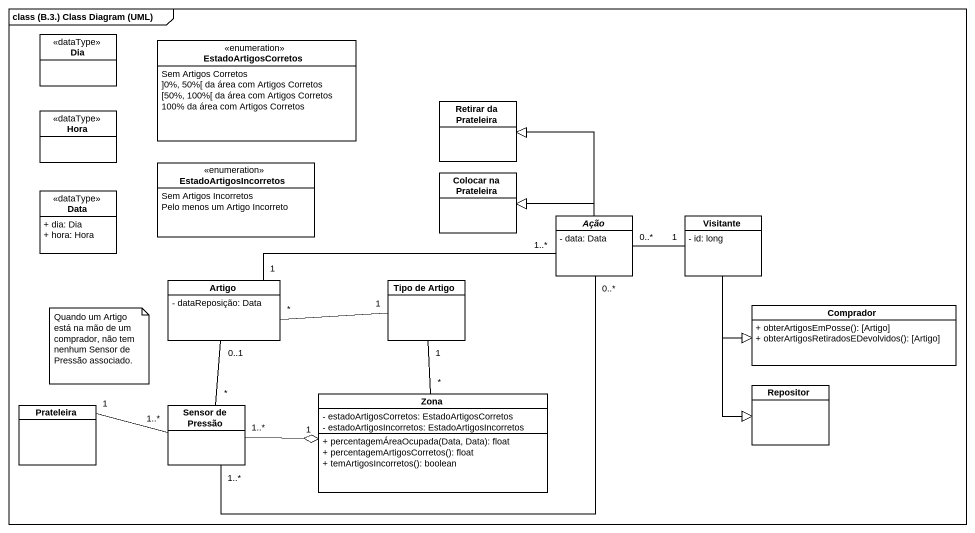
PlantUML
@startuml
mainframe class (B.3.) Class Diagram (UML)
hide circle
hide empty members
skinparam classAttributeIconSize 0
class Dia <<dataType>>
enum EstadoArtigosCorretos {
  Sem Artigos Corretos
  ]0%, 50%[ da área com Artigos Corretos
  [50%, 100%[ da área com Artigos Corretos
  100% da área com Artigos Corretos
}
class Hora <<dataType>>
class "Retirar da Prateleira" as Retirar_da_Prateleira
enum EstadoArtigosIncorretos {
  Sem Artigos Incorretos
  Pelo menos um Artigo Incorreto
}
class Data <<dataType>> {
  + dia: Dia
  + hora: Hora
}
class "Colocar na Prateleira" as Colocar_na_Prateleira
abstract class Ação {
  - data: Data
}
class Visitante {
  - id: long
}
class Artigo {
  - dataReposição: Data
}
class "Tipo de Artigo" as Tipo_de_Artigo
class Comprador {
  + obterArtigosEmPosse(): [Artigo]
  + obterArtigosRetiradosEDevolvidos(): [Artigo]
}
class Zona {
  - estadoArtigosCorretos: EstadoArtigosCorretos
  - estadoArtigosIncorretos: EstadoArtigosIncorretos
  + percentagemÁreaOcupada(Data, Data): float
  + percentagemArtigosCorretos(): float
  + temArtigosIncorretos(): boolean
}
class Repositor
class Prateleira
class "Sensor de Pressão" as Sensor_de_Pressão
Ação -up-|> Retirar_da_Prateleira
Ação -left-|> Colocar_na_Prateleira
Ação "0..*" -right- "1" Visitante
Ação "1..*" -left- "1" Artigo
Ação "0..*" -left- "1..*" Sensor_de_Pressão
Visitante --|> Comprador
Visitante --|> Repositor
Artigo "*" -right- "1" Tipo_de_Artigo
Zona "*" -up- "1" Tipo_de_Artigo
Prateleira "1" -right- "1..*" Sensor_de_Pressão
Sensor_de_Pressão "*" -up- "0..1" Artigo
Sensor_de_Pressão "1..*" -right-o "1" Zona
note as N1
  Quando um Artigo está na mão de um comprador, não tem nenhum Sensor de Pressão associado.
end note
@enduml
